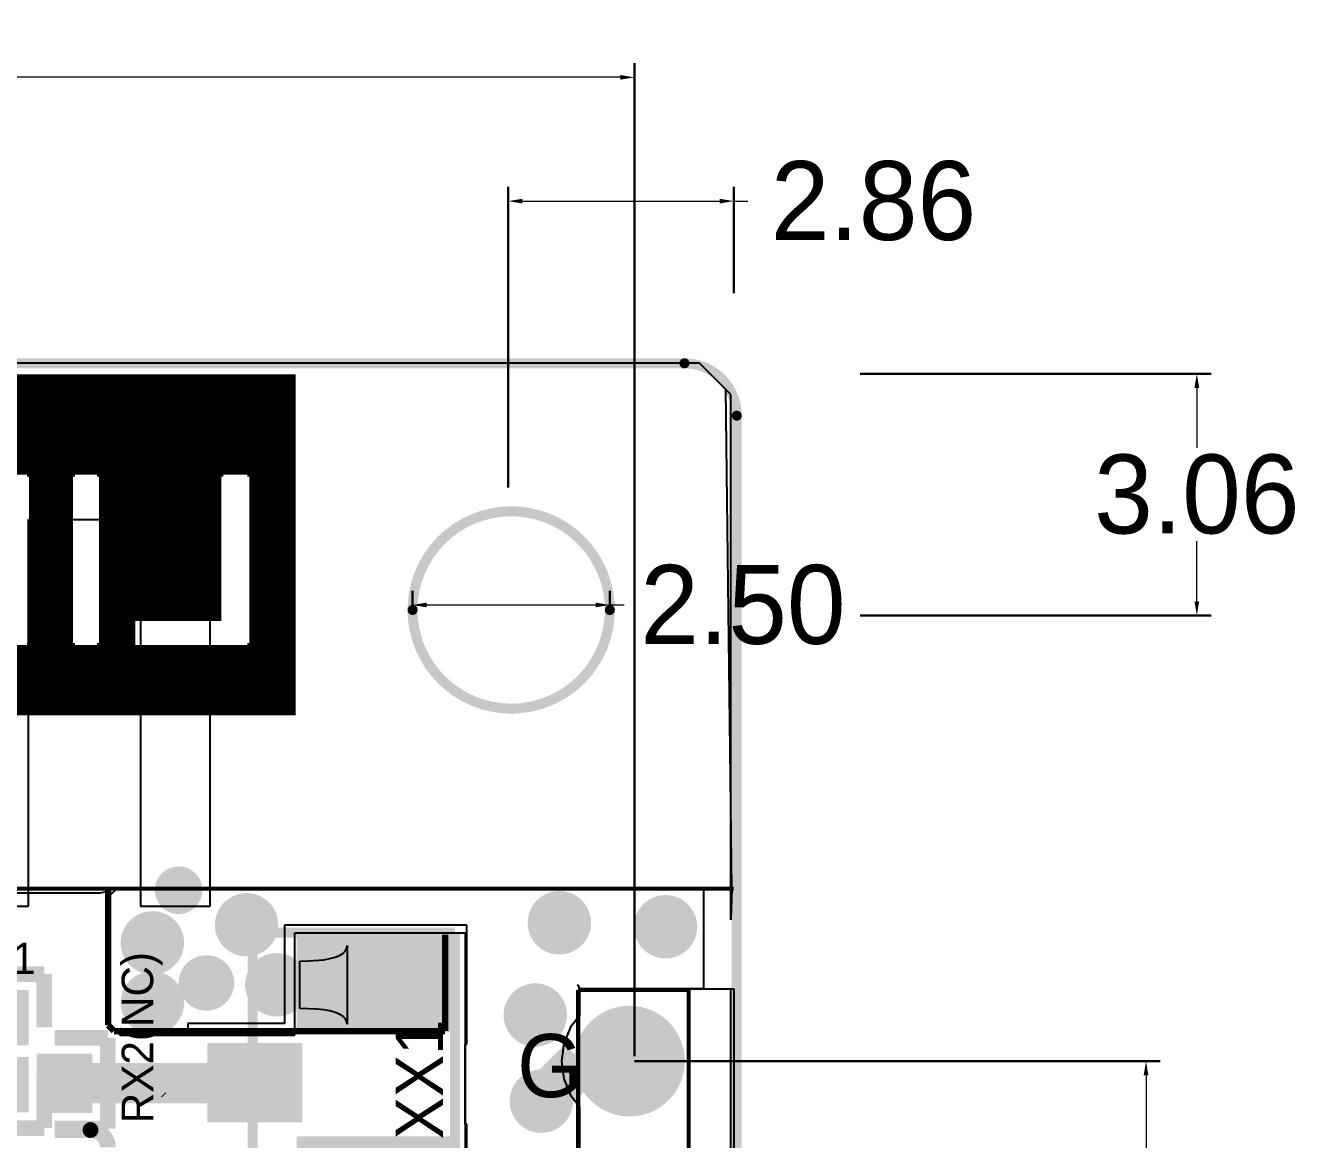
# Model space of a CAD drawing. Extents: x 72.1 to 112.7, y 45.7 to 113.8.
# Drawn here: x 96.5 to 112.67, y 99.72 to 113.83 of the extents above; entities that cross this region are included whole.
import ezdxf

# ---------------------------------------------------------------- set-up
doc = ezdxf.new("R2010")
doc.units = 0
doc.header["$MEASUREMENT"] = 0
doc.layers.get('0').update_dxf_attribs({"linetype": 'CONTINUOUS'})
doc.layers.get('Defpoints').update_dxf_attribs({"linetype": 'CONTINUOUS'})
for name, color, linetype in [('BOTTOMLAYER', 5, 'CONTINUOUS'), ('BOTTOMOVERLAY', 54, 'CONTINUOUS'), ('BOTTOMSOLDER', 6, 'CONTINUOUS'), ('KEEPOUTLAYER', 6, 'CONTINUOUS'), ('MULTILAYER', 9, 'CONTINUOUS'), ('TOPLAYER', 1, 'CONTINUOUS'), ('TOPOVERLAY', 2, 'CONTINUOUS'), ('TOPPASTE', 8, 'CONTINUOUS'), ('TOPSOLDER', 216, 'CONTINUOUS')]:
    doc.layers.add(name, color=color, linetype=linetype)
doc.dimstyles.get("Standard").update_dxf_attribs({"dimtxt": 1, "dimasz": 0.18, "dimexe": 0.18, "dimexo": 0.0625, "dimgap": 0.09, "dimtad": 0, "dimtih": 1, "dimtoh": 1, "dimzin": 0, "dimdsep": 46, "dimtxsty": 'Standard', "dimcen": 0.09, "dimclrd": 3, "dimclrt": 1, "dimadec": 0, "dimazin": 0, "dimtfac": 1, "dimtofl": 0, "dimtmove": 0, "dimatfit": 3, "dimfxl": 1, "dimtolj": 1, "dimtzin": 0, "dimlwd": 20, "dimlwe": 30, "dimarcsym": 0})

# ---------------------------------------------------------------- blocks, each defined once
blk = doc.blocks.new('*D1')
at = {"color": 0, "linetype": 'Continuous', "lineweight": 30, "transparency": 16777216}
for p, q in [((104.217, 100.711), (110.879, 100.711)), ((104.217, 72.771), (110.879, 72.771))]:
    blk.add_line(p, q, dxfattribs=at)
at = {"color": 3, "linetype": 'Continuous', "lineweight": 20, "transparency": 16777216}
for p, q in [((110.699, 100.531), (110.699, 87.331)), ((110.699, 72.951), (110.699, 86.151))]:
    blk.add_line(p, q, dxfattribs=at)
at = {"color": 3, "linetype": 'Continuous', "transparency": 16777216}
for points in [[(110.669, 100.531), (110.729, 100.531), (110.699, 100.711)], [(110.669, 72.951), (110.729, 72.951), (110.699, 72.771)]]:
    blk.add_solid(points, dxfattribs=at)
at = {"layer": 'Defpoints', "color": 0, "linetype": 'Continuous', "transparency": 16777216}
for p in [(104.155, 100.711), (110.699, 100.711), (104.155, 72.771)]:
    blk.add_point(p, dxfattribs=at)
at = {"color": 1, "linetype": 'Continuous', "transparency": 16777216, "insert": (110.699, 86.741), "char_height": 1, "attachment_point": 5}
blk.add_mtext('\\A1;27.94', dxfattribs=at)
blk = doc.blocks.new('*D2')
at = {"color": 0, "linetype": 'Continuous', "lineweight": 30, "transparency": 16777216}
for p, q in [((81.295, 100.774), (81.295, 113.353)), ((104.217, 100.773), (104.217, 113.353))]:
    blk.add_line(p, q, dxfattribs=at)
at = {"color": 3, "linetype": 'Continuous', "lineweight": 20, "transparency": 16777216}
for p, q in [((81.475, 113.173), (90.666, 113.173)), ((104.037, 113.173), (94.846, 113.173))]:
    blk.add_line(p, q, dxfattribs=at)
at = {"color": 3, "linetype": 'Continuous', "transparency": 16777216}
for points in [[(81.475, 113.203), (81.475, 113.143), (81.295, 113.173)], [(104.037, 113.203), (104.037, 113.143), (104.217, 113.173)]]:
    blk.add_solid(points, dxfattribs=at)
at = {"layer": 'Defpoints', "color": 0, "linetype": 'Continuous', "transparency": 16777216}
for p in [(104.217, 113.173), (81.295, 100.711), (104.217, 100.711)]:
    blk.add_point(p, dxfattribs=at)
at = {"color": 1, "linetype": 'Continuous', "transparency": 16777216, "insert": (92.756, 113.173), "char_height": 1, "attachment_point": 5}
blk.add_mtext('\\A1;22.92', dxfattribs=at)
blk = doc.blocks.new('*D5')
at = {"color": 0, "linetype": 'Continuous', "lineweight": 30, "transparency": 16777216}
for p, q in [((102.618, 107.978), (102.618, 111.785)), ((105.476, 110.439), (105.476, 111.785))]:
    blk.add_line(p, q, dxfattribs=at)
at = {"color": 3, "linetype": 'Continuous', "lineweight": 20, "transparency": 16777216}
for p, q in [((102.798, 111.605), (105.296, 111.605)), ((105.476, 111.605), (105.656, 111.605))]:
    blk.add_line(p, q, dxfattribs=at)
at = {"color": 3, "linetype": 'Continuous', "transparency": 16777216}
for points in [[(102.798, 111.635), (102.798, 111.575), (102.618, 111.605)], [(105.296, 111.635), (105.296, 111.575), (105.476, 111.605)]]:
    blk.add_solid(points, dxfattribs=at)
at = {"layer": 'Defpoints', "color": 0, "linetype": 'Continuous', "transparency": 16777216}
for p in [(105.476, 111.605), (105.476, 110.377), (102.618, 107.916)]:
    blk.add_point(p, dxfattribs=at)
at = {"color": 1, "linetype": 'Continuous', "transparency": 16777216, "insert": (107.246, 111.605), "char_height": 1, "attachment_point": 5}
blk.add_mtext('\\A1;2.86', dxfattribs=at)
blk = doc.blocks.new('*D6')
at = {"color": 0, "linetype": 'Continuous', "lineweight": 30, "transparency": 16777216}
for p, q in [((101.406, 106.489), (101.406, 106.669)), ((103.906, 106.489), (103.906, 106.669))]:
    blk.add_line(p, q, dxfattribs=at)
at = {"color": 3, "linetype": 'Continuous', "lineweight": 20, "transparency": 16777216}
for p, q in [((101.586, 106.489), (103.726, 106.489)), ((103.906, 106.489), (104.086, 106.489))]:
    blk.add_line(p, q, dxfattribs=at)
at = {"color": 3, "linetype": 'Continuous', "transparency": 16777216}
for points in [[(101.586, 106.519), (101.586, 106.459), (101.406, 106.489)], [(103.726, 106.519), (103.726, 106.459), (103.906, 106.489)]]:
    blk.add_solid(points, dxfattribs=at)
at = {"layer": 'Defpoints', "color": 0, "linetype": 'Continuous', "transparency": 16777216}
for p in [(101.406, 106.426), (103.906, 106.489), (103.906, 106.426)]:
    blk.add_point(p, dxfattribs=at)
at = {"color": 1, "linetype": 'Continuous', "transparency": 16777216, "insert": (105.592, 106.489), "char_height": 1, "attachment_point": 5}
blk.add_mtext('\\A1;2.50', dxfattribs=at)
blk = doc.blocks.new('*D7')
at = {"color": 0, "linetype": 'Continuous', "lineweight": 30, "transparency": 16777216}
for p, q in [((107.076, 109.419), (111.523, 109.419)), ((107.076, 106.357), (111.523, 106.357))]:
    blk.add_line(p, q, dxfattribs=at)
at = {"color": 3, "linetype": 'Continuous', "lineweight": 20, "transparency": 16777216}
for p, q in [((111.343, 109.239), (111.343, 108.478)), ((111.343, 106.537), (111.343, 107.298))]:
    blk.add_line(p, q, dxfattribs=at)
at = {"color": 3, "linetype": 'Continuous', "transparency": 16777216}
for points in [[(111.313, 109.239), (111.373, 109.239), (111.343, 109.419)], [(111.313, 106.537), (111.373, 106.537), (111.343, 106.357)]]:
    blk.add_solid(points, dxfattribs=at)
at = {"layer": 'Defpoints', "color": 0, "linetype": 'Continuous', "transparency": 16777216}
for p in [(107.013, 109.419), (111.343, 109.419), (107.013, 106.357)]:
    blk.add_point(p, dxfattribs=at)
at = {"color": 1, "linetype": 'Continuous', "transparency": 16777216, "insert": (111.343, 107.888), "char_height": 1, "attachment_point": 5}
blk.add_mtext('\\A1;3.06', dxfattribs=at)

msp = doc.modelspace()

# ---------------------------------------------------------------- linework, layer by layer
at = {"layer": 'BOTTOMLAYER'}
for p, q in [((105.043392, 109.5502), (80.684792, 109.5502)), ((105.373592, 109.22), (105.043392, 109.5502)), ((105.449792, 102.8954), (105.373592, 109.22)), ((79.998992, 102.9208), (105.449792, 102.8954)), ((80.496385, 102.920305), (105.090432, 102.895758)), ((105.090432, 102.895758), (105.090158, 101.6254)), ((103.493992, 101.6), (103.519392, 101.6254)), ((103.519392, 101.6254), (103.493992, 101.6)), ((103.493992, 72.2122), (103.493992, 101.6)), ((103.493992, 101.6), (103.493992, 101.252678)), ((103.519392, 101.6254), (105.435557, 101.6254)), ((105.090158, 101.6254), (103.519392, 101.6254)), ((105.435557, 101.6254), (105.435557, 72.269355)), ((103.493992, 101.252678), (103.408825, 101.141685)), ((103.408825, 101.141685), (103.322773, 100.933938)), ((103.322773, 100.933938), (103.293423, 100.711)), ((103.293423, 100.711), (103.322773, 100.488062)), ((103.322773, 100.488062), (103.408825, 100.280315)), ((103.408825, 100.280315), (103.493992, 100.169322)), ((103.493992, 100.169322), (103.493992, 98.712678))]:
    msp.add_line(p, q, dxfattribs=at)
for points, const_width in [([(99.152992, 102.4382, 1), (99.452991, 102.4382, 1)], 0.299999), ([(103.115392, 102.4636, 1), (103.415391, 102.4636, 1)], 0.299999), ([(104.461592, 102.4128, 1), (104.761591, 102.4128, 1)], 0.299999), ([(97.959192, 102.2096, 1), (98.259191, 102.2096, 1)], 0.299999), ([(98.669993, 101.7016, 1), (98.91999, 101.7016, 1)], 0.249999), ([(99.535432, 101.67764, 1), (99.835432, 101.67764, 1)], 0.299999), ([(97.959192, 101.4476, 1), (98.259191, 101.4476, 1)], 0.299999), ([(102.810592, 101.2952, 1), (103.110591, 101.2952, 1)], 0.299999), ([(103.854791, 100.711, 1), (104.45479, 100.711, 1)], 0.599999), ([(102.886792, 100.203, 1), (103.186791, 100.203, 1)], 0.299999)]:
    msp.add_lwpolyline(points, format="xyb", close=True, dxfattribs=dict(at, const_width=const_width))
at = {"layer": 'BOTTOMOVERLAY', "const_width": 0.0254}
for points in [[(85.5218, 109.3978), (99.9236, 109.3978)], [(85.5218, 109.3724), (99.9236, 109.3724)], [(85.5218, 109.347), (99.9236, 109.347)], [(85.5218, 109.3216), (99.9236, 109.3216)], [(85.5218, 109.2962), (99.9236, 109.2962)], [(85.5218, 109.2708), (99.9236, 109.2708)], [(85.5218, 109.2454), (99.9236, 109.2454)], [(85.5218, 109.22), (99.9236, 109.22)], [(85.5218, 109.1946), (99.9236, 109.1946)], [(85.5218, 109.1692), (99.9236, 109.1692)], [(85.5218, 109.1438), (99.9236, 109.1438)], [(85.5218, 109.1184), (99.9236, 109.1184)], [(85.5218, 109.093), (99.9236, 109.093)], [(85.5218, 109.0676), (99.9236, 109.0676)], [(85.5218, 109.0422), (99.9236, 109.0422)], [(85.5218, 109.0168), (99.9236, 109.0168)], [(85.5218, 108.9914), (99.9236, 108.9914)], [(85.5218, 108.966), (99.9236, 108.966)], [(85.5218, 108.9406), (99.9236, 108.9406)], [(85.5218, 108.9152), (99.9236, 108.9152)], [(85.5218, 108.8898), (99.9236, 108.8898)], [(85.5218, 108.8644), (99.9236, 108.8644)], [(85.5218, 108.839), (99.9236, 108.839)], [(85.5218, 108.8136), (99.9236, 108.8136)], [(85.5218, 108.7882), (99.9236, 108.7882)], [(85.5218, 108.7628), (99.9236, 108.7628)], [(85.5218, 108.7374), (99.9236, 108.7374)], [(85.5218, 108.712), (99.9236, 108.712)], [(85.5218, 108.6866), (99.9236, 108.6866)], [(85.5218, 108.6612), (99.9236, 108.6612)], [(85.5218, 108.6358), (99.9236, 108.6358)], [(85.5218, 108.6104), (99.9236, 108.6104)], [(85.5218, 108.585), (99.9236, 108.585)], [(85.5218, 108.5596), (99.9236, 108.5596)], [(85.5218, 108.5342), (99.9236, 108.5342)], [(85.5218, 108.5088), (99.9236, 108.5088)], [(87.0712, 108.4834), (99.9236, 108.4834)], [(87.1474, 108.458), (99.9236, 108.458)], [(87.2236, 108.4326), (99.9236, 108.4326)], [(87.2744, 108.4072), (99.9236, 108.4072)], [(87.2998, 108.3818), (99.9236, 108.3818)], [(87.3506, 108.3564), (99.9236, 108.3564)], [(87.376, 108.331), (99.9236, 108.331)], [(87.4014, 108.3056), (99.9236, 108.3056)], [(87.4268, 108.2802), (99.9236, 108.2802)], [(87.4522, 108.2548), (99.9236, 108.2548)], [(87.4776, 108.2294), (99.9236, 108.2294)], [(87.503, 108.204), (99.9236, 108.204)], [(87.503, 108.1786), (99.9236, 108.1786)], [(91.6178, 108.1532), (99.9236, 108.1532)], [(96.52, 108.1278), (97.1296, 108.1278)], [(96.5454, 108.1024), (97.1042, 108.1024)], [(96.5454, 108.077), (97.1042, 108.077)], [(96.5454, 108.0516), (97.1042, 108.0516)], [(96.5454, 108.0262), (97.1042, 108.0262)], [(96.5454, 108.0008), (97.1042, 108.0008)], [(97.409, 108.1278), (99.0092, 108.1278)], [(97.4344, 108.1024), (98.9838, 108.1024)], [(97.4344, 108.077), (98.9838, 108.077)], [(97.4344, 108.0516), (98.9838, 108.0516)], [(97.4344, 108.0262), (98.9838, 108.0262)], [(97.4344, 108.0008), (98.9838, 108.0008)], [(99.314, 108.1278), (99.9236, 108.1278)], [(99.3394, 108.1024), (99.9236, 108.1024)], [(99.3394, 108.077), (99.9236, 108.077)], [(99.3394, 108.0516), (99.9236, 108.0516)], [(99.3394, 108.0262), (99.9236, 108.0262)], [(99.3394, 108.0008), (99.9236, 108.0008)], [(96.5454, 107.9754), (97.1042, 107.9754)], [(96.5454, 107.95), (97.1042, 107.95)], [(96.5454, 107.9246), (97.1042, 107.9246)], [(96.5454, 107.8992), (97.1042, 107.8992)], [(96.5454, 107.8738), (97.1042, 107.8738)], [(96.5454, 107.8484), (97.1042, 107.8484)], [(96.5454, 107.823), (97.1042, 107.823)], [(97.4344, 107.9754), (98.9838, 107.9754)], [(97.4344, 107.95), (98.9838, 107.95)], [(97.4344, 107.9246), (98.9838, 107.9246)], [(97.4344, 107.8992), (98.9838, 107.8992)], [(97.4344, 107.8738), (98.9838, 107.8738)], [(97.4344, 107.8484), (98.9838, 107.8484)], [(97.4344, 107.823), (98.9838, 107.823)], [(99.3394, 107.9754), (99.9236, 107.9754)], [(99.3394, 107.95), (99.9236, 107.95)], [(99.3394, 107.9246), (99.9236, 107.9246)], [(99.3394, 107.8992), (99.9236, 107.8992)], [(99.3394, 107.8738), (99.9236, 107.8738)], [(99.3394, 107.8484), (99.9236, 107.8484)], [(99.3394, 107.823), (99.9236, 107.823)], [(96.5454, 107.7976), (97.1042, 107.7976)], [(96.5454, 107.7722), (97.1042, 107.7722)], [(96.5454, 107.7468), (97.1042, 107.7468)], [(96.5454, 107.7214), (97.1042, 107.7214)], [(96.5454, 107.696), (97.1042, 107.696)], [(96.5454, 107.6706), (97.1042, 107.6706)], [(97.4344, 107.7976), (98.9838, 107.7976)], [(97.4344, 107.7722), (98.9838, 107.7722)], [(97.4344, 107.7468), (98.9838, 107.7468)], [(97.4344, 107.7214), (98.9838, 107.7214)], [(97.4344, 107.696), (98.9838, 107.696)], [(97.4344, 107.6706), (98.9838, 107.6706)], [(99.3394, 107.7976), (99.9236, 107.7976)], [(99.3394, 107.7722), (99.9236, 107.7722)], [(99.3394, 107.7468), (99.9236, 107.7468)], [(99.3394, 107.7214), (99.9236, 107.7214)], [(99.3394, 107.696), (99.9236, 107.696)], [(99.3394, 107.6706), (99.9236, 107.6706)], [(96.5454, 107.6452), (97.1042, 107.6452)], [(96.5454, 107.6198), (97.1042, 107.6198)], [(96.5454, 107.5944), (97.1042, 107.5944)], [(96.5454, 107.569), (97.1042, 107.569)], [(96.5454, 107.5436), (97.1042, 107.5436)], [(96.5454, 107.5182), (97.1042, 107.5182)], [(97.4344, 107.6452), (98.9838, 107.6452)], [(97.4344, 107.6198), (98.9838, 107.6198)], [(97.4344, 107.5944), (98.9838, 107.5944)], [(97.4344, 107.569), (98.9838, 107.569)], [(97.4344, 107.5436), (98.9838, 107.5436)], [(97.4344, 107.5182), (98.9838, 107.5182)], [(99.3394, 107.6452), (99.9236, 107.6452)], [(99.3394, 107.6198), (99.9236, 107.6198)], [(99.3394, 107.5944), (99.9236, 107.5944)], [(99.3394, 107.569), (99.9236, 107.569)], [(99.3394, 107.5436), (99.9236, 107.5436)], [(99.3394, 107.5182), (99.9236, 107.5182)], [(96.5454, 107.4928), (97.1042, 107.4928)], [(96.5454, 107.4674), (97.1042, 107.4674)], [(96.5454, 107.442), (97.1042, 107.442)], [(96.5454, 107.4166), (97.1042, 107.4166)], [(96.5454, 107.3912), (97.1042, 107.3912)], [(96.5454, 107.3658), (97.1042, 107.3658)], [(96.5454, 107.3404), (97.1042, 107.3404)], [(97.4344, 107.4928), (98.9838, 107.4928)], [(97.4344, 107.4674), (98.9838, 107.4674)], [(97.4344, 107.442), (98.9838, 107.442)], [(97.4344, 107.4166), (98.9838, 107.4166)], [(97.4344, 107.3912), (98.9838, 107.3912)], [(97.4344, 107.3658), (98.9838, 107.3658)], [(97.4344, 107.3404), (98.9838, 107.3404)], [(99.3394, 107.4928), (99.9236, 107.4928)], [(99.3394, 107.4674), (99.9236, 107.4674)], [(99.3394, 107.442), (99.9236, 107.442)], [(99.3394, 107.4166), (99.9236, 107.4166)], [(99.3394, 107.3912), (99.9236, 107.3912)], [(99.3394, 107.3658), (99.9236, 107.3658)], [(99.3394, 107.3404), (99.9236, 107.3404)], [(96.5454, 107.315), (97.1042, 107.315)], [(96.5454, 107.2896), (97.1042, 107.2896)], [(96.5454, 107.2642), (97.1042, 107.2642)], [(96.5454, 107.2388), (97.1042, 107.2388)], [(96.5454, 107.2134), (97.1042, 107.2134)], [(96.5454, 107.188), (97.1042, 107.188)], [(97.4344, 107.315), (98.9838, 107.315)], [(97.4344, 107.2896), (98.9838, 107.2896)], [(97.4344, 107.2642), (98.9838, 107.2642)], [(97.4344, 107.2388), (98.9838, 107.2388)], [(97.4344, 107.2134), (98.9838, 107.2134)], [(97.4344, 107.188), (98.9838, 107.188)], [(99.3394, 107.315), (99.9236, 107.315)], [(99.3394, 107.2896), (99.9236, 107.2896)], [(99.3394, 107.2642), (99.9236, 107.2642)], [(99.3394, 107.2388), (99.9236, 107.2388)], [(99.3394, 107.2134), (99.9236, 107.2134)], [(99.3394, 107.188), (99.9236, 107.188)], [(96.5454, 107.1626), (97.1042, 107.1626)], [(96.5454, 107.1372), (97.1042, 107.1372)], [(96.5454, 107.1118), (97.1042, 107.1118)], [(96.5454, 107.0864), (97.1042, 107.0864)], [(96.5454, 107.061), (97.1042, 107.061)], [(96.5454, 107.0356), (97.1042, 107.0356)], [(97.4344, 107.1626), (98.9838, 107.1626)], [(97.4344, 107.1372), (98.9838, 107.1372)], [(97.4344, 107.1118), (98.9838, 107.1118)], [(97.4344, 107.0864), (98.9838, 107.0864)], [(97.4344, 107.061), (98.9838, 107.061)], [(97.4344, 107.0356), (98.9838, 107.0356)], [(99.3394, 107.1626), (99.9236, 107.1626)], [(99.3394, 107.1372), (99.9236, 107.1372)], [(99.3394, 107.1118), (99.9236, 107.1118)], [(99.3394, 107.0864), (99.9236, 107.0864)], [(99.3394, 107.061), (99.9236, 107.061)], [(99.3394, 107.0356), (99.9236, 107.0356)], [(96.5454, 107.0102), (97.1042, 107.0102)], [(96.5454, 106.9848), (97.1042, 106.9848)], [(96.5454, 106.9594), (97.1042, 106.9594)], [(96.5454, 106.934), (97.1042, 106.934)], [(96.5454, 106.9086), (97.1042, 106.9086)], [(96.5454, 106.8832), (97.1042, 106.8832)], [(96.5454, 106.8578), (97.1042, 106.8578)], [(97.4344, 107.0102), (98.9838, 107.0102)], [(97.4344, 106.9848), (98.9838, 106.9848)], [(97.4344, 106.9594), (98.9838, 106.9594)], [(97.4344, 106.934), (98.9838, 106.934)], [(97.4344, 106.9086), (98.9838, 106.9086)], [(97.4344, 106.8832), (98.9838, 106.8832)], [(97.4344, 106.8578), (98.9838, 106.8578)], [(99.3394, 107.0102), (99.9236, 107.0102)], [(99.3394, 106.9848), (99.9236, 106.9848)], [(99.3394, 106.9594), (99.9236, 106.9594)], [(99.3394, 106.934), (99.9236, 106.934)], [(99.3394, 106.9086), (99.9236, 106.9086)], [(99.3394, 106.8832), (99.9236, 106.8832)], [(99.3394, 106.8578), (99.9236, 106.8578)], [(96.5454, 106.8324), (97.1042, 106.8324)], [(96.5454, 106.807), (97.1042, 106.807)], [(96.5454, 106.7816), (97.1042, 106.7816)], [(96.5454, 106.7562), (97.1042, 106.7562)], [(96.5454, 106.7308), (97.1042, 106.7308)], [(96.5454, 106.7054), (97.1042, 106.7054)], [(97.4344, 106.8324), (98.9838, 106.8324)], [(97.4344, 106.807), (98.9838, 106.807)], [(97.4344, 106.7816), (98.9838, 106.7816)], [(97.4344, 106.7562), (98.9838, 106.7562)], [(97.4344, 106.7308), (98.9838, 106.7308)], [(97.4344, 106.7054), (98.9838, 106.7054)], [(99.3394, 106.8324), (99.9236, 106.8324)], [(99.3394, 106.807), (99.9236, 106.807)], [(99.3394, 106.7816), (99.9236, 106.7816)], [(99.3394, 106.7562), (99.9236, 106.7562)], [(99.3394, 106.7308), (99.9236, 106.7308)], [(99.3394, 106.7054), (99.9236, 106.7054)], [(96.5454, 106.68), (97.1042, 106.68)], [(96.5454, 106.6546), (97.1042, 106.6546)], [(96.5454, 106.6292), (97.1042, 106.6292)], [(96.5454, 106.6038), (97.1042, 106.6038)], [(96.5454, 106.5784), (97.1042, 106.5784)], [(96.5454, 106.553), (97.1042, 106.553)], [(96.5454, 106.5276), (97.1042, 106.5276)], [(97.4344, 106.68), (98.9838, 106.68)], [(97.4344, 106.6546), (98.9838, 106.6546)], [(97.4344, 106.6292), (98.9838, 106.6292)], [(97.4344, 106.6038), (98.9838, 106.6038)], [(97.4344, 106.5784), (98.9838, 106.5784)], [(97.4344, 106.553), (98.9838, 106.553)], [(97.4344, 106.5276), (98.9838, 106.5276)], [(99.3394, 106.68), (99.9236, 106.68)], [(99.3394, 106.6546), (99.9236, 106.6546)], [(99.3394, 106.6292), (99.9236, 106.6292)], [(99.3394, 106.6038), (99.9236, 106.6038)], [(99.3394, 106.5784), (99.9236, 106.5784)], [(99.3394, 106.553), (99.9236, 106.553)], [(99.3394, 106.5276), (99.9236, 106.5276)], [(96.5454, 106.5022), (97.1042, 106.5022)], [(96.5454, 106.4768), (97.1042, 106.4768)], [(96.5454, 106.4514), (97.1042, 106.4514)], [(96.5454, 106.426), (97.1042, 106.426)], [(96.5454, 106.4006), (97.1042, 106.4006)], [(96.5454, 106.3752), (97.1042, 106.3752)], [(97.4344, 106.5022), (98.9838, 106.5022)], [(97.4344, 106.4768), (98.9838, 106.4768)], [(97.4344, 106.4514), (98.9838, 106.4514)], [(97.4344, 106.426), (98.9838, 106.426)], [(97.4344, 106.4006), (98.9838, 106.4006)], [(97.4344, 106.3752), (98.9838, 106.3752)], [(99.3394, 106.5022), (99.9236, 106.5022)], [(99.3394, 106.4768), (99.9236, 106.4768)], [(99.3394, 106.4514), (99.9236, 106.4514)], [(99.3394, 106.426), (99.9236, 106.426)], [(99.3394, 106.4006), (99.9236, 106.4006)], [(99.3394, 106.3752), (99.9236, 106.3752)], [(96.5454, 106.3498), (97.1042, 106.3498)], [(96.5454, 106.3244), (97.1042, 106.3244)], [(96.5454, 106.299), (97.1042, 106.299)], [(96.5454, 106.2736), (97.1042, 106.2736)], [(96.5454, 106.2482), (97.1042, 106.2482)], [(96.5454, 106.2228), (97.1042, 106.2228)], [(97.4344, 106.3498), (98.9838, 106.3498)], [(97.4344, 106.3244), (98.9838, 106.3244)], [(97.4344, 106.299), (98.9838, 106.299)], [(97.4344, 106.2736), (97.8916, 106.2736)], [(97.4344, 106.2482), (97.8916, 106.2482)], [(97.4344, 106.2228), (97.8916, 106.2228)], [(99.3394, 106.3498), (99.9236, 106.3498)], [(99.3394, 106.3244), (99.9236, 106.3244)], [(99.3394, 106.299), (99.9236, 106.299)], [(99.3394, 106.2736), (99.9236, 106.2736)], [(99.3394, 106.2482), (99.9236, 106.2482)], [(99.3394, 106.2228), (99.9236, 106.2228)], [(96.5454, 106.1974), (97.1042, 106.1974)], [(96.5454, 106.172), (97.1042, 106.172)], [(96.5454, 106.1466), (97.1042, 106.1466)], [(96.5454, 106.1212), (97.1042, 106.1212)], [(96.5454, 106.0958), (97.1042, 106.0958)], [(96.5454, 106.0704), (97.1042, 106.0704)], [(96.5454, 106.045), (97.1042, 106.045)], [(97.4344, 106.1974), (97.8916, 106.1974)], [(97.4344, 106.172), (97.8916, 106.172)], [(97.4344, 106.1466), (97.8916, 106.1466)], [(97.4344, 106.1212), (97.8916, 106.1212)], [(97.4344, 106.0958), (97.8916, 106.0958)], [(97.4344, 106.0704), (97.8916, 106.0704)], [(97.4344, 106.045), (97.8916, 106.045)], [(99.3394, 106.1974), (99.9236, 106.1974)], [(99.3394, 106.172), (99.9236, 106.172)], [(99.3394, 106.1466), (99.9236, 106.1466)], [(99.3394, 106.1212), (99.9236, 106.1212)], [(99.3394, 106.0958), (99.9236, 106.0958)], [(99.3394, 106.0704), (99.9236, 106.0704)], [(99.3394, 106.045), (99.9236, 106.045)], [(85.5218, 105.9434), (99.9236, 105.9434)], [(85.5218, 105.918), (99.9236, 105.918)], [(85.5218, 105.8926), (99.9236, 105.8926)], [(91.5924, 105.9688), (99.9236, 105.9688)], [(96.52, 105.9942), (97.1296, 105.9942)], [(96.5454, 106.0196), (97.1042, 106.0196)], [(97.409, 105.9942), (97.8916, 105.9942)], [(97.4344, 106.0196), (97.8916, 106.0196)], [(99.314, 105.9942), (99.9236, 105.9942)], [(99.3394, 106.0196), (99.9236, 106.0196)], [(85.5218, 105.8672), (99.9236, 105.8672)], [(85.5218, 105.8418), (99.9236, 105.8418)], [(85.5218, 105.8164), (99.9236, 105.8164)], [(85.5218, 105.791), (99.9236, 105.791)], [(85.5218, 105.7656), (99.9236, 105.7656)], [(85.5218, 105.7402), (99.9236, 105.7402)], [(85.5218, 105.7148), (99.9236, 105.7148)], [(85.5218, 105.6894), (99.9236, 105.6894)], [(85.5218, 105.664), (99.9236, 105.664)], [(85.5218, 105.6386), (99.9236, 105.6386)], [(85.5218, 105.6132), (99.9236, 105.6132)], [(85.5218, 105.5878), (99.9236, 105.5878)], [(85.5218, 105.5624), (99.9236, 105.5624)], [(85.5218, 105.537), (99.9236, 105.537)], [(85.5218, 105.5116), (99.9236, 105.5116)], [(85.5218, 105.4862), (99.9236, 105.4862)], [(85.5218, 105.4608), (99.9236, 105.4608)], [(85.5218, 105.4354), (99.9236, 105.4354)], [(85.5218, 105.41), (99.9236, 105.41)], [(85.5218, 105.3846), (99.9236, 105.3846)], [(85.5218, 105.3592), (99.9236, 105.3592)], [(85.5218, 105.3338), (99.9236, 105.3338)], [(85.5218, 105.3084), (99.9236, 105.3084)], [(85.5218, 105.283), (99.9236, 105.283)], [(85.5218, 105.2576), (99.9236, 105.2576)], [(85.5218, 105.2322), (99.9236, 105.2322)], [(85.5218, 105.2068), (99.9236, 105.2068)], [(85.5218, 105.1814), (99.9236, 105.1814)], [(85.5218, 105.156), (99.9236, 105.156)], [(85.5218, 105.1306), (99.9236, 105.1306)], [(85.5218, 105.1052), (99.9236, 105.1052)]]:
    msp.add_lwpolyline(points, dxfattribs=at)
at = {"layer": 'BOTTOMSOLDER'}
for points, const_width in [([(99.102192, 102.4382, 1), (99.503791, 102.4382, 1)], 0.401599), ([(103.064592, 102.4636, 1), (103.466191, 102.4636, 1)], 0.401599), ([(104.410792, 102.4128, 1), (104.812391, 102.4128, 1)], 0.401599), ([(97.908392, 102.2096, 1), (98.309991, 102.2096, 1)], 0.401599), ([(98.619193, 101.7016, 1), (98.97079, 101.7016, 1)], 0.351599), ([(99.484632, 101.67764, 1), (99.886232, 101.67764, 1)], 0.401599), ([(97.908392, 101.4476, 1), (98.309991, 101.4476, 1)], 0.401599), ([(102.759792, 101.2952, 1), (103.161391, 101.2952, 1)], 0.401599), ([(103.803991, 100.711, 1), (104.50559, 100.711, 1)], 0.701599), ([(102.835992, 100.203, 1), (103.237591, 100.203, 1)], 0.401599)]:
    msp.add_lwpolyline(points, format="xyb", close=True, dxfattribs=dict(at, const_width=const_width))
at = {"layer": 'KEEPOUTLAYER', "const_width": 0.127}
for points in [[(81.151138, 109.5502), (104.850375, 109.5502)], [(105.500592, 50.037992), (105.51333, 108.887237)]]:
    msp.add_lwpolyline(points, dxfattribs=at)
at = {"layer": 'KEEPOUTLAYER'}
for points, const_width in [([(104.818624, 109.550192, 1), (104.882124, 109.550192, 1)], 0.0635), ([(105.48158, 108.887237, 1), (105.54508, 108.887237, 1)], 0.0635), ([(103.905789, 106.426003, 1), (101.405789, 106.426003, 1)], 0.127), ([(101.374039, 106.426003, 1), (101.437539, 106.426003, 1)], 0.0635), ([(103.874039, 106.426003, 1), (103.937539, 106.426003, 1)], 0.0635)]:
    msp.add_lwpolyline(points, format="xyb", close=True, dxfattribs=dict(at, const_width=const_width))
at = {"layer": 'KEEPOUTLAYER', "const_width": 0.127}
msp.add_lwpolyline([(104.850375, 109.550192, -0.414214), (105.51333, 108.887237)], format="xyb", dxfattribs=at)
at = {"layer": 'MULTILAYER'}
for points, const_width in [([(99.152992, 102.4382, 1), (99.452991, 102.4382, 1)], 0.299999), ([(103.115392, 102.4636, 1), (103.415391, 102.4636, 1)], 0.299999), ([(104.461592, 102.4128, 1), (104.761591, 102.4128, 1)], 0.299999), ([(97.959192, 102.2096, 1), (98.259191, 102.2096, 1)], 0.299999), ([(98.669993, 101.7016, 1), (98.91999, 101.7016, 1)], 0.249999), ([(99.535432, 101.67764, 1), (99.835432, 101.67764, 1)], 0.299999), ([(97.959192, 101.4476, 1), (98.259191, 101.4476, 1)], 0.299999), ([(102.810592, 101.2952, 1), (103.110591, 101.2952, 1)], 0.299999), ([(103.854791, 100.711, 1), (104.45479, 100.711, 1)], 0.599999), ([(102.886792, 100.203, 1), (103.186791, 100.203, 1)], 0.299999)]:
    msp.add_lwpolyline(points, format="xyb", close=True, dxfattribs=dict(at, const_width=const_width))
at = {"layer": 'TOPLAYER'}
for p, q in [((105.043392, 109.5502), (80.760992, 109.5502)), ((105.43713, 109.156462), (105.043392, 109.5502)), ((105.43713, 102.501662), (105.43713, 109.156462)), ((98.841446, 108.327713), (93.714146, 108.327713)), ((98.841446, 102.673714), (98.841446, 108.327713)), ((96.541526, 102.673714), (96.541526, 107.573714)), ((96.541526, 107.573714), (97.960825, 107.573714)), ((97.960825, 107.573714), (97.960825, 102.673714)), ((79.998992, 102.9208), (105.449792, 102.8954)), ((95.340592, 102.8446), (97.448792, 102.8446)), ((97.448792, 102.8446), (97.575792, 102.87)), ((97.575792, 102.813409), (97.665642, 102.90317)), ((97.575792, 102.87), (97.575792, 101.1682)), ((97.665642, 102.90317), (105.090432, 102.895758)), ((105.090432, 102.895758), (105.090158, 101.6254)), ((105.449792, 102.8954), (105.43713, 102.501662)), ((95.787525, 102.673714), (96.541526, 102.673714)), ((97.575792, 101.1682), (97.575792, 102.813409)), ((97.960825, 102.673714), (98.841446, 102.673714)), ((102.093268, 102.431639), (99.785272, 102.431639)), ((99.785272, 102.431639), (99.785272, 101.187636)), ((99.912592, 101.0412), (99.912592, 102.3366)), ((99.912592, 102.3366), (102.071592, 102.3366)), ((102.071592, 102.3366), (102.071592, 98.5266)), ((102.093268, 100.923641), (102.093268, 102.431639)), ((100.359721, 102.009151), (100.42572, 102.026877)), ((100.42572, 102.026877), (100.47972, 102.048541)), ((100.47972, 102.048541), (100.521719, 102.074147)), ((100.521719, 102.074147), (100.551719, 102.10369)), ((100.551719, 102.10369), (100.56972, 102.137169)), ((100.56972, 102.137169), (100.57572, 102.174591)), ((100.57572, 102.174591), (100.57572, 101.180689)), ((99.975721, 101.97764), (100.089721, 101.979608)), ((99.975721, 101.377641), (99.975721, 101.97764)), ((100.089721, 101.979608), (100.28172, 101.995366)), ((100.28172, 101.995366), (100.359721, 102.009151)), ((103.493992, 101.6762), (103.519392, 101.6254)), ((103.519392, 101.6508), (103.493992, 101.6762)), ((103.519392, 101.6508), (103.493992, 101.6762)), ((103.493992, 101.6762), (103.519392, 101.6254)), ((103.519392, 72.2376), (103.519392, 101.6508)), ((103.519392, 101.6254), (103.519392, 101.6508)), ((103.519392, 101.6254), (105.475192, 101.6254)), ((105.090158, 101.6254), (103.519392, 101.6254)), ((103.519392, 101.6254), (103.519392, 101.285779)), ((105.475192, 101.6254), (105.475192, 72.3646)), ((100.19172, 101.369762), (99.975721, 101.377641)), ((100.28172, 101.359914), (100.19172, 101.369762)), ((100.359721, 101.34613), (100.28172, 101.359914)), ((100.42572, 101.328403), (100.359721, 101.34613)), ((100.47972, 101.306739), (100.42572, 101.328403)), ((100.521719, 101.281133), (100.47972, 101.306739)), ((100.551719, 101.251591), (100.521719, 101.281133)), ((100.56972, 101.218111), (100.551719, 101.251591)), ((100.57572, 101.180689), (100.56972, 101.218111)), ((103.519392, 101.285779), (103.408825, 101.141685)), ((97.575792, 101.1682), (97.702792, 101.0412)), ((97.637392, 101.1066), (97.575792, 101.1682)), ((97.645802, 101.1066), (97.637392, 101.1066)), ((97.645802, 101.09819), (97.645802, 101.1066)), ((97.696558, 101.047433), (97.645802, 101.09819)), ((98.559275, 101.047433), (97.696558, 101.047433)), ((99.785272, 101.187636), (98.559275, 101.187636)), ((98.559275, 101.187636), (98.559275, 101.047433)), ((103.408825, 101.141685), (103.322773, 100.933938)), ((97.702792, 101.0412), (99.912592, 101.0412)), ((102.071592, 99.911639), (102.071592, 100.923641)), ((102.071592, 100.923641), (102.093268, 100.923641)), ((103.322773, 100.933938), (103.293423, 100.711)), ((103.293423, 100.711), (103.322773, 100.488062)), ((103.322773, 100.488062), (103.408825, 100.280315)), ((103.408825, 100.280315), (103.519392, 100.136221)), ((103.519392, 100.136221), (103.519392, 98.745779)), ((102.093268, 99.911639), (102.071592, 99.911639)), ((102.093268, 98.403641), (102.093268, 99.911639))]:
    msp.add_line(p, q, dxfattribs=at)
for points, const_width in [([(98.342018, 102.87542, 1), (98.542018, 102.87542, 1)], 0.2), ([(99.152992, 102.4382, 1), (99.452991, 102.4382, 1)], 0.299999), ([(103.115392, 102.4636, 1), (103.415391, 102.4636, 1)], 0.299999), ([(104.461592, 102.4128, 1), (104.761591, 102.4128, 1)], 0.299999), ([(97.959192, 102.2096, 1), (98.259191, 102.2096, 1)], 0.299999), ([(98.669993, 101.7016, 1), (98.91999, 101.7016, 1)], 0.249999), ([(99.535432, 101.67764, 1), (99.835432, 101.67764, 1)], 0.299999), ([(97.959192, 101.4476, 1), (98.259191, 101.4476, 1)], 0.299999), ([(102.810592, 101.2952, 1), (103.110591, 101.2952, 1)], 0.299999), ([(103.854791, 100.711, 1), (104.45479, 100.711, 1)], 0.599999), ([(102.886792, 100.203, 1), (103.186791, 100.203, 1)], 0.299999)]:
    msp.add_lwpolyline(points, format="xyb", close=True, dxfattribs=dict(at, const_width=const_width))
for points, const_width in [([(99.685432, 101.67764), (100.93927, 101.67764)], 0.599999), ([(103.036792, 100.203), (103.544792, 100.711)], 0.599999), ([(103.544792, 100.711), (104.15479, 100.711)], 0.599999), ([(96.995803, 100.4316), (99.409273, 100.4316)], 0.508)]:
    msp.add_lwpolyline(points, dxfattribs=dict(at, const_width=const_width))
for points in [[(100.039272, 101.177641), (101.839268, 101.177641), (100.039272, 102.177639), (101.839268, 102.177639)], [(96.695804, 100.106599), (97.295802, 100.106599), (96.695804, 100.756601), (97.295802, 100.756601)], [(98.909274, 100.037638), (99.909272, 100.037638), (98.909274, 100.837637), (99.909272, 100.837637)]]:
    msp.add_solid(points, dxfattribs=at)
at = {"layer": 'TOPOVERLAY'}
for points, const_width in [([(79.984928, 102.8954), (105.472601, 102.8954)], 0.05), ([(97.550392, 101.164019), (97.550392, 102.8954)], 0.08), ([(99.379192, 102.336603), (101.944592, 102.3366)], 0.127), ([(99.379192, 98.526597), (99.379192, 102.336603)], 0.127), ([(101.817592, 101.092), (101.817592, 102.3112)], 0.08), ([(101.944589, 98.526597), (101.944592, 102.3366)], 0.127), ([(95.589397, 101.812999), (96.739398, 101.812999)], 0.2), ([(96.739398, 101.137999), (96.739398, 101.812999)], 0.2), ([(103.503387, 72.213602), (103.503387, 101.613599)], 0.05), ([(103.503387, 101.613599), (104.903389, 101.613599)], 0.05), ([(104.903389, 72.313602), (104.903389, 101.613599)], 0.05), ([(96.870799, 101.006598), (97.545799, 101.006598)], 0.2), ([(97.545799, 99.856597), (97.545799, 101.006598)], 0.2), ([(97.550392, 101.164019), (97.622411, 101.092)], 0.08), ([(97.622411, 101.092), (98.298, 101.092)], 0.08), ([(98.298, 101.092), (99.0092, 101.092)], 0.08), ([(99.0092, 101.092), (101.817592, 101.092)], 0.08), ([(96.739398, 99.863001), (96.739398, 100.538001)], 0.2), ([(98.2472, 100.288397), (98.256397, 100.2792)], 0.08), ([(95.589397, 99.863001), (96.739398, 99.863001)], 0.2), ([(96.870797, 99.838198), (97.320798, 99.838198)], 0.2), ([(96.870799, 99.856597), (97.545799, 99.856597)], 0.2)]:
    msp.add_lwpolyline(points, dxfattribs=dict(at, const_width=const_width))
at = {"layer": 'TOPOVERLAY', "const_width": 0.2}
msp.add_lwpolyline([(97.325797, 99.838198, -0.414214), (97.545797, 99.618198)], format="xyb", dxfattribs=at)
at = {"layer": 'TOPOVERLAY', "const_width": 0.1}
msp.add_lwpolyline([(97.275797, 99.838198, 1), (97.375797, 99.838198, 1)], format="xyb", close=True, dxfattribs=at)
at = {"layer": 'TOPPASTE'}
for points in [[(100.039272, 101.177641), (101.839268, 101.177641), (100.039272, 102.177639), (101.839268, 102.177639)], [(96.695804, 100.106599), (97.295802, 100.106599), (96.695804, 100.756601), (97.295802, 100.756601)], [(98.909274, 100.037638), (99.909272, 100.037638), (98.909274, 100.837637), (99.909272, 100.837637)]]:
    msp.add_solid(points, dxfattribs=at)
at = {"layer": 'TOPSOLDER'}
for points, const_width in [([(98.291218, 102.87542, 1), (98.592818, 102.87542, 1)], 0.3016), ([(99.102192, 102.4382, 1), (99.503791, 102.4382, 1)], 0.401599), ([(103.064592, 102.4636, 1), (103.466191, 102.4636, 1)], 0.401599), ([(104.410792, 102.4128, 1), (104.812391, 102.4128, 1)], 0.401599), ([(97.908392, 102.2096, 1), (98.309991, 102.2096, 1)], 0.401599), ([(98.619193, 101.7016, 1), (98.97079, 101.7016, 1)], 0.351599), ([(99.484632, 101.67764, 1), (99.886232, 101.67764, 1)], 0.401599), ([(97.908392, 101.4476, 1), (98.309991, 101.4476, 1)], 0.401599), ([(102.759792, 101.2952, 1), (103.161391, 101.2952, 1)], 0.401599), ([(103.803991, 100.711, 1), (104.50559, 100.711, 1)], 0.701599), ([(102.835992, 100.203, 1), (103.237591, 100.203, 1)], 0.401599)]:
    msp.add_lwpolyline(points, format="xyb", close=True, dxfattribs=dict(at, const_width=const_width))
for points in [[(99.937672, 101.076041), (101.940868, 101.076041), (99.937672, 102.279239), (101.940868, 102.279239)], [(95.788599, 101.613797), (95.788599, 100.912198), (96.540201, 101.613797), (96.540201, 100.912198)], [(98.807674, 99.936038), (100.010872, 99.936038), (98.807674, 100.939237), (100.010872, 100.939237)], [(95.788599, 100.763796), (95.788599, 100.062198), (96.540201, 100.763796), (96.540201, 100.062198)], [(96.645004, 100.055799), (97.346602, 100.055799), (96.645004, 100.807401), (97.346602, 100.807401)], [(99.937672, 98.556041), (101.940868, 98.556041), (99.937672, 99.759239), (101.940868, 99.759239)]]:
    msp.add_solid(points, dxfattribs=at)

# ---------------------------------------------------------------- texts
at = {"layer": 'TOPOVERLAY'}
for s, height, p in [('RX1', 0.399999, (95.589397, 101.812999)), ('G', 0.800001, (102.731992, 100.2538))]:
    msp.add_text(s, height=height, dxfattribs=at).set_placement(p)
for s, height, p in [('RX2(NC)', 0.399999, (98.1202, 99.9236)), ('XX1', 0.599999, (101.792192, 99.7204))]:
    msp.add_text(s, height=height, rotation=90, dxfattribs=at).set_placement(p)

# ---------------------------------------------------------------- dimensions: what is measured, and where the dimension line sits
at = {"linetype": 'Continuous'}
for base, p1, p2, picture, middle in [((104.21729, 113.172905), (81.294791, 100.711399), (104.21729, 100.711), '*D2', (92.75604, 113.172905)), ((105.475595, 111.605369), (102.618054, 107.915648), (105.475595, 110.376882), '*D5', (107.245595, 111.605369)), ((103.905789, 106.488503), (101.405789, 106.426003), (103.905789, 106.426003), '*D6', (105.592456, 106.488503))]:
    dim = msp.add_linear_dim(base=base, p1=p1, p2=p2, dimstyle='Standard', dxfattribs=at)
    dim.commit()
    dim.dimension.update_dxf_attribs({"geometry": picture, "text_midpoint": middle})
for base, p1, p2, picture, middle in [((111.343486, 109.418804), (107.013221, 106.357107), (107.013221, 109.418804), '*D7', (111.343486, 107.887955)), ((110.698887, 100.711), (104.154791, 72.771), (104.15479, 100.711), '*D1', (110.698887, 86.741))]:
    dim = msp.add_linear_dim(base=base, p1=p1, p2=p2, angle=90, dimstyle='Standard', dxfattribs=at)
    dim.commit()
    dim.dimension.update_dxf_attribs({"geometry": picture, "text_midpoint": middle})

doc.saveas('drawing.dxf')
